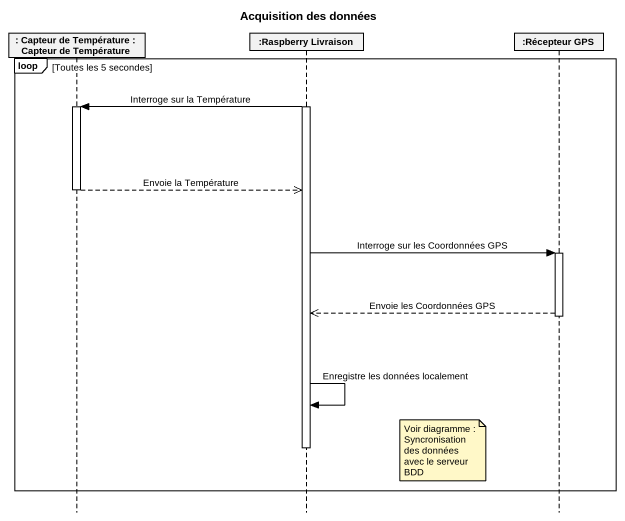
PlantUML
@startuml
title Acquisition des données
hide footbox
participant ": Capteur de Température : Capteur de Température" as Capteur_de_Température
participant ":Raspberry Livraison" as Raspberry_Livraison
participant ":Récepteur GPS" as Récepteur_GPS

loop Toutes les 5 secondes
  activate Raspberry_Livraison
  Raspberry_Livraison -> Capteur_de_Température : Interroge sur la Température
  activate Capteur_de_Température
  Capteur_de_Température -->> Raspberry_Livraison : Envoie la Température
  deactivate Capteur_de_Température
  Raspberry_Livraison -> Récepteur_GPS : Interroge sur les Coordonnées GPS
  activate Récepteur_GPS
  Récepteur_GPS -->> Raspberry_Livraison : Envoie les Coordonnées GPS
  deactivate Récepteur_GPS
  Raspberry_Livraison -> Raspberry_Livraison : Enregistre les données localement
  deactivate Raspberry_Livraison
  note left of Récepteur_GPS : Voir diagramme : Syncronisation des données avec le serveur BDD
end
@enduml
